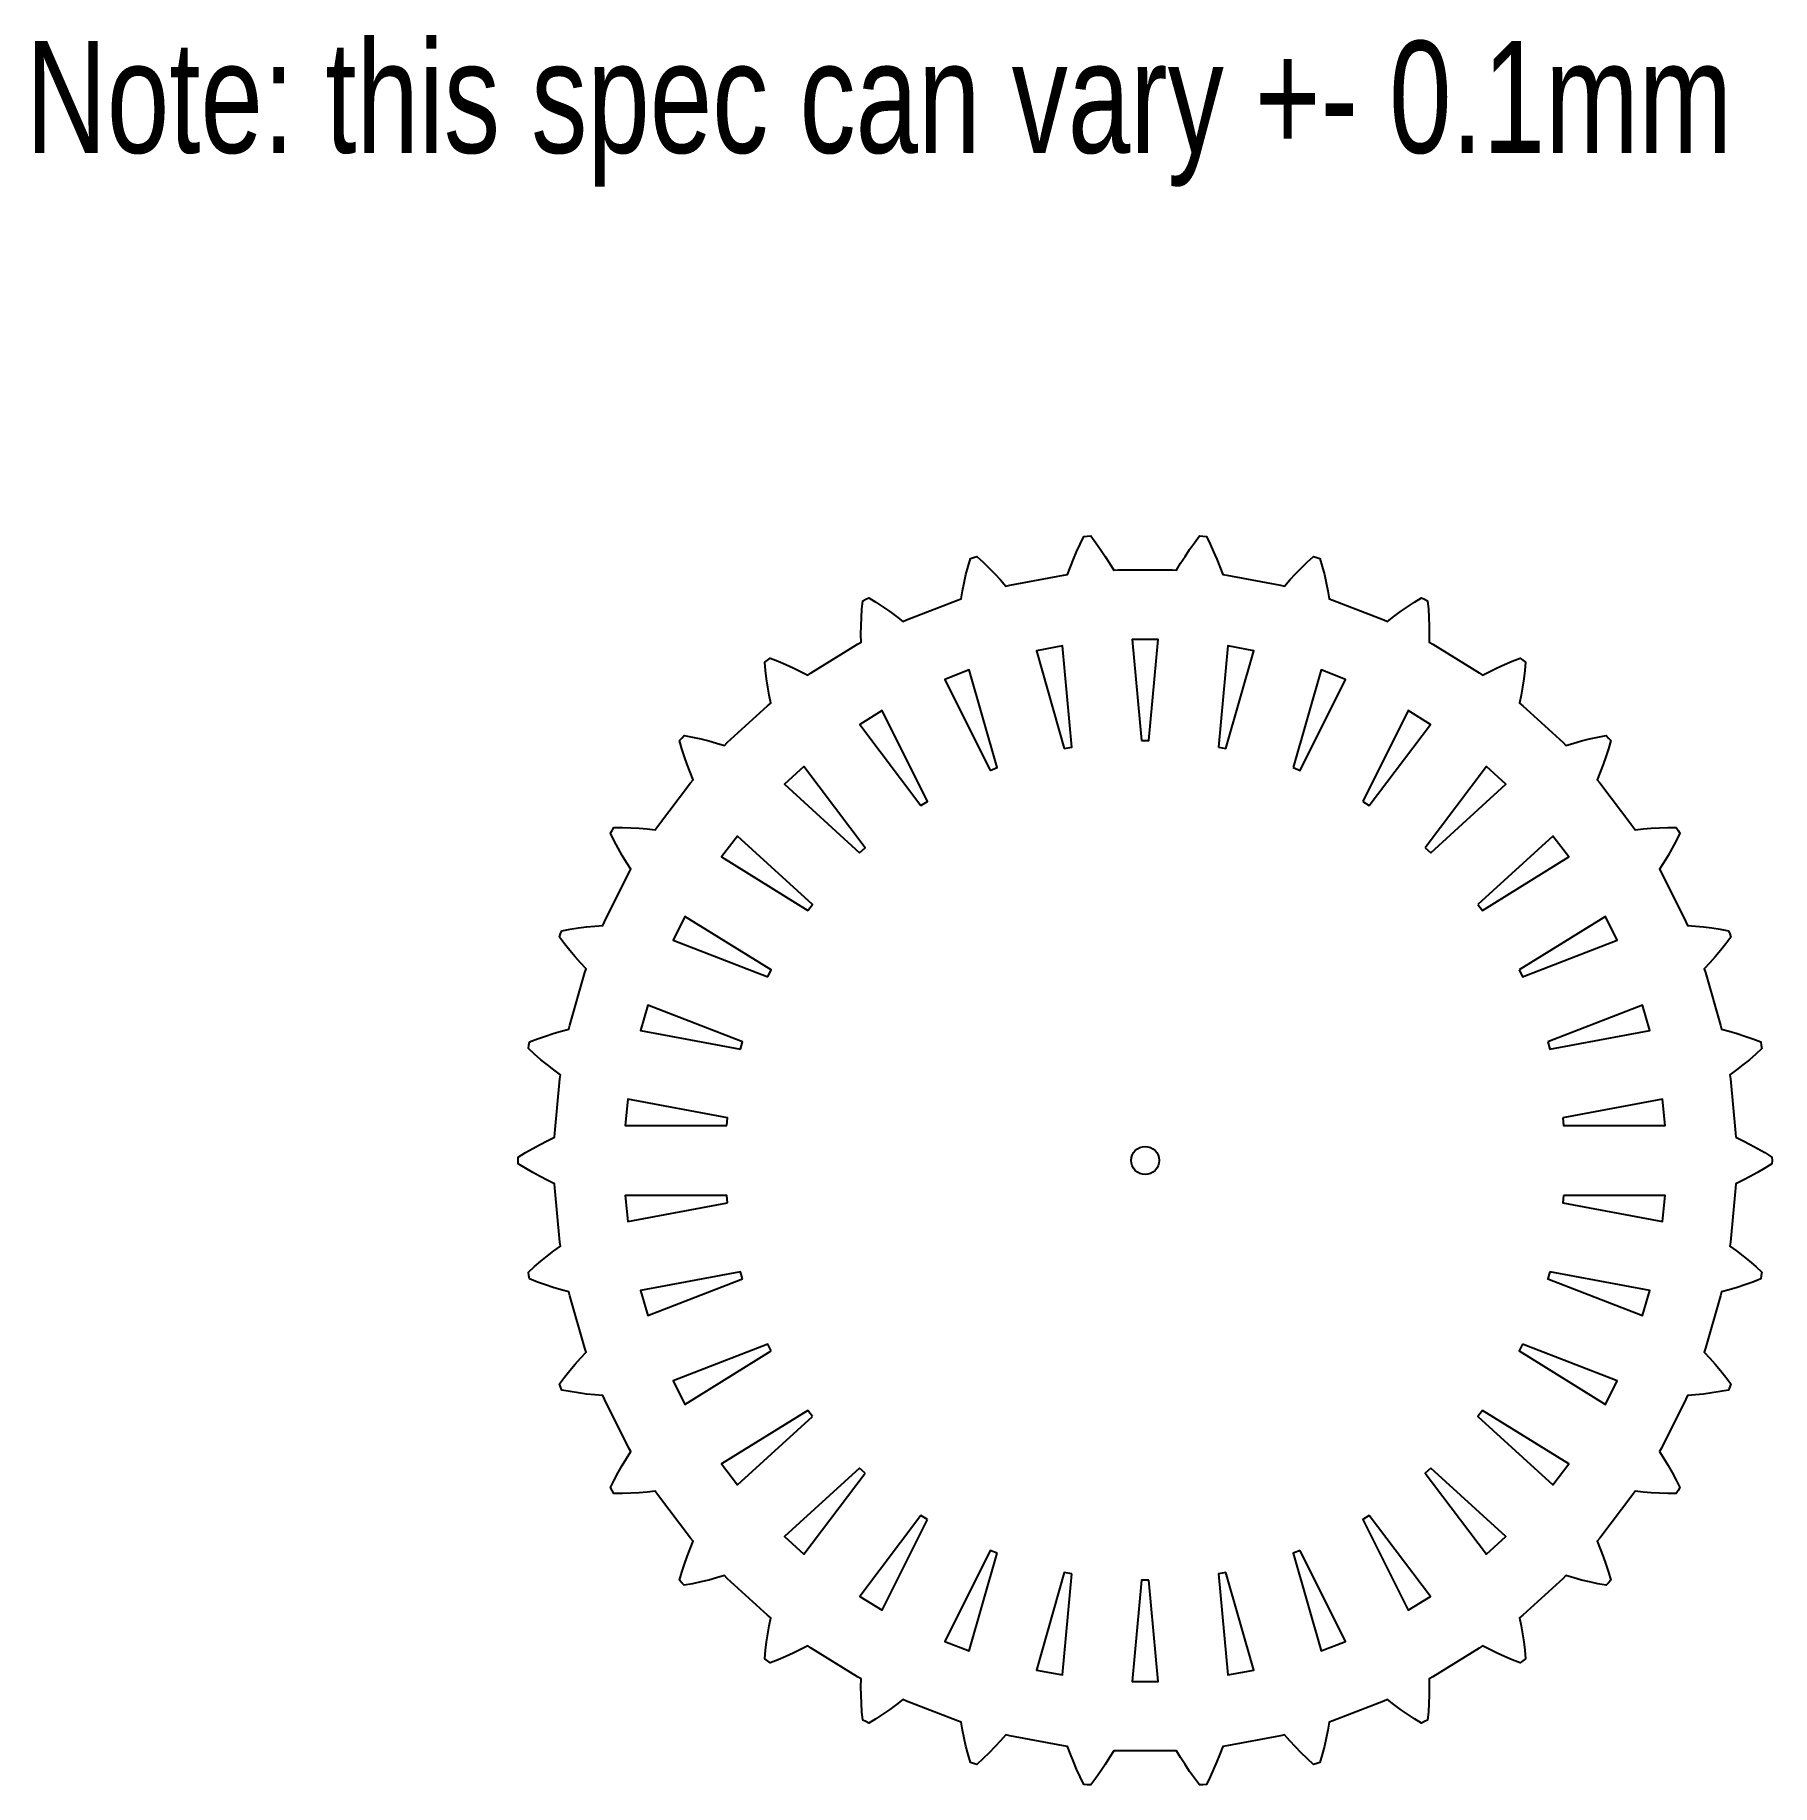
# Model space of a CAD drawing. Header units: millimetres. Extents: x -39.7 to 22.4, y -22.3 to 40.2.
import ezdxf

# ---------------------------------------------------------------- set-up
doc = ezdxf.new("R2010")
doc.units = ezdxf.units.MM
doc.layers.add('Gear68', color=7, linetype='CONTINUOUS')
doc.layers.add('sizes', color=7, linetype='CONTINUOUS', lineweight=0)
doc.styles.get("Standard").update_dxf_attribs({"font": 'txt', "width": 0.75})

msp = doc.modelspace()

# ---------------------------------------------------------------- linework, layer by layer
at = {"layer": 'Gear68', "color": 0}
for points in [[(21.103703, 0.829451), (21.364363, 0.705471), (21.624431, 0.572431), (21.883765, 0.430586), (22.142224, 0.280134), (22.399667, 0.121186), (22.400006, 0), (22.399667, -0.121186), (22.142224, -0.280134), (21.883765, -0.430586), (21.624431, -0.572431), (21.364363, -0.705471), (21.103703, -0.829451), (21.097466, -0.975388), (20.917464, -2.917867), (20.896778, -3.06245), (21.130204, -3.232235), (21.3614, -3.410797), (21.590282, -3.597854), (21.816681, -3.793264), (22.04054, -3.996803), (22.018611, -4.115985), (21.996005, -4.235055), (21.713726, -4.343993), (21.43204, -4.444407), (21.151032, -4.536186), (20.870954, -4.619159), (20.591949, -4.69313), (20.559014, -4.835426), (20.025162, -6.711752), (19.978257, -6.850098), (20.176518, -7.059874), (20.370969, -7.277862), (20.561554, -7.503809), (20.748216, -7.737489), (20.930842, -7.978676), (20.88738, -8.091819), (20.843296, -8.204708), (20.545806, -8.259911), (20.25046, -8.306844), (19.957373, -8.345424), (19.666825, -8.375537), (19.378986, -8.396986), (19.320454, -8.530816), (18.450899, -10.277094), (18.379384, -10.404461), (18.535735, -10.647087), (18.686808, -10.89708), (18.832632, -11.154212), (18.973179, -11.418203), (19.108392, -11.688854), (19.044864, -11.792091), (18.980771, -11.894961), (18.678229, -11.894566), (18.379271, -11.88641), (18.084094, -11.870492), (17.792954, -11.846673), (17.506075, -11.814895), (17.423948, -11.935686), (16.248324, -13.492452), (16.154626, -13.604494), (16.263733, -13.87173), (16.366292, -14.145232), (16.462389, -14.424773), (16.552023, -14.7101), (16.635222, -15.000986), (16.553801, -15.090789), (16.4719, -15.180141), (16.174579, -15.124148), (15.882197, -15.061212), (15.594979, -14.991306), (15.31318, -14.914428), (15.037026, -14.830439), (14.934099, -14.934099), (13.492452, -16.248324), (13.379732, -16.341259), (13.43787, -16.62399), (13.488444, -16.911687), (13.53154, -17.204126), (13.567212, -17.501052), (13.595548, -17.802296), (13.499028, -17.875589), (13.402112, -17.948374), (13.120116, -17.838702), (12.8443, -17.723104), (12.574806, -17.601636), (12.311916, -17.474269), (12.055912, -17.340975), (11.935686, -17.423948), (10.277094, -18.450899), (10.149219, -18.521539), (10.154412, -18.810139), (10.151251, -19.102239), (10.139878, -19.397613), (10.120404, -19.696035), (10.092888, -19.997335), (9.984542, -20.051663), (9.875887, -20.105398), (9.618867, -19.945773), (9.368988, -19.781464), (9.126418, -19.612554), (8.891411, -19.439043), (8.664222, -19.260989), (8.530816, -19.320454), (6.711752, -20.025162), (6.573097, -20.07108), (6.525175, -20.355729), (6.468392, -20.64227), (6.402945, -20.930531), (6.328946, -21.220289), (6.246537, -21.511401), (6.130064, -21.544901), (6.013394, -21.577752), (5.790071, -21.37362), (5.574623, -21.166215), (5.367218, -20.955593), (5.16811, -20.741838), (4.977497, -20.525063), (4.835426, -20.559014), (2.917867, -20.917464), (2.773116, -20.937135), (2.673717, -21.208125), (2.565259, -21.479369), (2.447939, -21.750669), (2.321955, -22.021913), (2.187476, -22.292931), (2.066798, -22.304446), (1.946092, -22.315311), (1.764086, -22.073616), (1.590407, -21.830143), (1.42525, -21.585005), (1.268786, -21.338314), (1.121297, -21.090213), (0.975388, -21.097466), (-0.975388, -21.097466), (-1.121297, -21.090213), (-1.268786, -21.338314), (-1.42525, -21.585005), (-1.590407, -21.830143), (-1.764086, -22.073616), (-1.946092, -22.315311), (-2.066798, -22.304446), (-2.187476, -22.292931), (-2.321955, -22.021913), (-2.447939, -21.750669), (-2.565259, -21.479369), (-2.673717, -21.208125), (-2.773116, -20.937135), (-2.917867, -20.917464), (-4.835426, -20.559014), (-4.977497, -20.525063), (-5.16811, -20.741838), (-5.367218, -20.955593), (-5.574623, -21.166215), (-5.790071, -21.37362), (-6.013394, -21.577752), (-6.130064, -21.544901), (-6.246537, -21.511401), (-6.328946, -21.220289), (-6.402945, -20.930531), (-6.468392, -20.64227), (-6.525175, -20.355729), (-6.573097, -20.07108), (-6.711752, -20.025162), (-8.530816, -19.320454), (-8.664222, -19.260989), (-8.891411, -19.439043), (-9.126418, -19.612554), (-9.368988, -19.781464), (-9.618867, -19.945773), (-9.875887, -20.105398), (-9.984542, -20.051663), (-10.092888, -19.997335), (-10.120404, -19.696035), (-10.139878, -19.397613), (-10.151251, -19.102239), (-10.154412, -18.810139), (-10.149219, -18.521539), (-10.277094, -18.450899), (-11.935686, -17.423948), (-12.055912, -17.340975), (-12.311916, -17.474269), (-12.574806, -17.601636), (-12.8443, -17.723104), (-13.120116, -17.838702), (-13.402112, -17.948374), (-13.499028, -17.875589), (-13.595548, -17.802296), (-13.567212, -17.501052), (-13.53154, -17.204126), (-13.488444, -16.911687), (-13.43787, -16.62399), (-13.379732, -16.341259), (-13.492452, -16.248324), (-14.934099, -14.934099), (-15.037026, -14.830439), (-15.31318, -14.914428), (-15.594979, -14.991306), (-15.882197, -15.061212), (-16.174579, -15.124148), (-16.4719, -15.180141), (-16.553801, -15.090789), (-16.635222, -15.000986), (-16.552023, -14.7101), (-16.462389, -14.424773), (-16.366292, -14.145232), (-16.263733, -13.87173), (-16.154626, -13.604494), (-16.248324, -13.492452), (-17.423948, -11.935686), (-17.506075, -11.814895), (-17.792954, -11.846673), (-18.084094, -11.870492), (-18.379271, -11.88641), (-18.678229, -11.894566), (-18.980771, -11.894961), (-19.044864, -11.792091), (-19.108392, -11.688854), (-18.973179, -11.418203), (-18.832632, -11.154212), (-18.686808, -10.89708), (-18.535735, -10.647087), (-18.379384, -10.404461), (-18.450899, -10.277094), (-19.320454, -8.530816), (-19.378986, -8.396986), (-19.666825, -8.375537), (-19.957373, -8.345424), (-20.25046, -8.306844), (-20.545806, -8.259911), (-20.843296, -8.204708), (-20.88738, -8.091819), (-20.930842, -7.978676), (-20.748216, -7.737489), (-20.561554, -7.503809), (-20.370969, -7.277862), (-20.176518, -7.059874), (-19.978257, -6.850098), (-20.025162, -6.711752), (-20.559014, -4.835426), (-20.591949, -4.69313), (-20.870954, -4.619159), (-21.151032, -4.536186), (-21.43204, -4.444407), (-21.713726, -4.343993), (-21.996005, -4.235055), (-22.018611, -4.115985), (-22.04054, -3.996803), (-21.816681, -3.793264), (-21.590282, -3.597854), (-21.3614, -3.410797), (-21.130204, -3.232235), (-20.896778, -3.06245), (-20.917464, -2.917867), (-21.097466, -0.975388), (-21.103703, -0.829451), (-21.364363, -0.705471), (-21.624431, -0.572431), (-21.883765, -0.430586), (-22.142224, -0.280134), (-22.399667, -0.121186), (-22.400006, 0), (-22.399667, 0.121186), (-22.142224, 0.280134), (-21.883765, 0.430586), (-21.624431, 0.572431), (-21.364363, 0.705471), (-21.103703, 0.829451), (-21.097466, 0.975388), (-20.917464, 2.917867), (-20.896778, 3.06245), (-21.130204, 3.232235), (-21.3614, 3.410797), (-21.590282, 3.597854), (-21.816681, 3.793264), (-22.04054, 3.996803), (-22.018611, 4.115985), (-21.996005, 4.235055), (-21.713726, 4.343993), (-21.43204, 4.444407), (-21.151032, 4.536186), (-20.870954, 4.619159), (-20.591949, 4.69313), (-20.559014, 4.835426), (-20.025162, 6.711752), (-19.978257, 6.850098), (-20.176518, 7.059874), (-20.370969, 7.277862), (-20.561554, 7.503809), (-20.748216, 7.737489), (-20.930842, 7.978676), (-20.88738, 8.091819), (-20.843296, 8.204708), (-20.545806, 8.259911), (-20.25046, 8.306844), (-19.957373, 8.345424), (-19.666825, 8.375537), (-19.378986, 8.396986), (-19.320454, 8.530816), (-18.450899, 10.277094), (-18.379384, 10.404461), (-18.535735, 10.647087), (-18.686808, 10.89708), (-18.832632, 11.154212), (-18.973179, 11.418203), (-19.108392, 11.688854), (-19.044864, 11.792091), (-18.980771, 11.894961), (-18.678229, 11.894566), (-18.379271, 11.88641), (-18.084094, 11.870492), (-17.792954, 11.846673), (-17.506075, 11.814895), (-17.423948, 11.935686), (-16.248324, 13.492452), (-16.154626, 13.604494), (-16.263733, 13.87173), (-16.366292, 14.145232), (-16.462389, 14.424773), (-16.552023, 14.7101), (-16.635222, 15.000986), (-16.553801, 15.090789), (-16.4719, 15.180141), (-16.174579, 15.124148), (-15.882197, 15.061212), (-15.594979, 14.991306), (-15.31318, 14.914428), (-15.037026, 14.830439), (-14.934099, 14.934099), (-13.492452, 16.248324), (-13.379732, 16.341259), (-13.43787, 16.62399), (-13.488444, 16.911687), (-13.53154, 17.204126), (-13.567212, 17.501052), (-13.595548, 17.802296), (-13.499028, 17.875589), (-13.402112, 17.948374), (-13.120116, 17.838702), (-12.8443, 17.723104), (-12.574806, 17.601636), (-12.311916, 17.474269), (-12.055912, 17.340975), (-11.935686, 17.423948), (-10.277094, 18.450899), (-10.149219, 18.521539), (-10.154412, 18.810139), (-10.151251, 19.102239), (-10.139878, 19.397613), (-10.120404, 19.696035), (-10.092888, 19.997335), (-9.984542, 20.051663), (-9.875887, 20.105398), (-9.618867, 19.945773), (-9.368988, 19.781464), (-9.126418, 19.612554), (-8.891411, 19.439043), (-8.664222, 19.260989), (-8.530816, 19.320454), (-6.711752, 20.025162), (-6.573097, 20.07108), (-6.525175, 20.355729), (-6.468392, 20.64227), (-6.402945, 20.930531), (-6.328946, 21.220289), (-6.246537, 21.511401), (-6.130064, 21.544901), (-6.013394, 21.577752), (-5.790071, 21.37362), (-5.574623, 21.166215), (-5.367218, 20.955593), (-5.16811, 20.741838), (-4.977497, 20.525063), (-4.835426, 20.559014), (-2.917867, 20.917464), (-2.773116, 20.937135), (-2.673717, 21.208125), (-2.565259, 21.479369), (-2.447939, 21.750669), (-2.321955, 22.021913), (-2.187476, 22.292931), (-2.066798, 22.304446), (-1.946092, 22.315311), (-1.764086, 22.073616), (-1.590407, 21.830143), (-1.42525, 21.585005), (-1.268786, 21.338314), (-1.121297, 21.090213), (-0.975388, 21.097466), (0.975388, 21.097466), (1.121297, 21.090213), (1.268786, 21.338314), (1.42525, 21.585005), (1.590407, 21.830143), (1.764086, 22.073616), (1.946092, 22.315311), (2.066798, 22.304446), (2.187476, 22.292931), (2.321955, 22.021913), (2.447939, 21.750669), (2.565259, 21.479369), (2.673717, 21.208125), (2.773116, 20.937135), (2.917867, 20.917464), (4.835426, 20.559014), (4.977497, 20.525063), (5.16811, 20.741838), (5.367218, 20.955593), (5.574623, 21.166215), (5.790071, 21.37362), (6.013394, 21.577752), (6.130064, 21.544901), (6.246537, 21.511401), (6.328946, 21.220289), (6.402945, 20.930531), (6.468392, 20.64227), (6.525175, 20.355729), (6.573097, 20.07108), (6.711752, 20.025162), (8.530816, 19.320454), (8.664222, 19.260989), (8.891411, 19.439043), (9.126418, 19.612554), (9.368988, 19.781464), (9.618867, 19.945773), (9.875887, 20.105398), (9.984542, 20.051663), (10.092888, 19.997335), (10.120404, 19.696035), (10.139878, 19.397613), (10.151251, 19.102239), (10.154412, 18.810139), (10.149219, 18.521539), (10.277094, 18.450899), (11.935686, 17.423948), (12.055912, 17.340975), (12.311916, 17.474269), (12.574806, 17.601636), (12.8443, 17.723104), (13.120116, 17.838702), (13.402112, 17.948374), (13.499028, 17.875589), (13.595548, 17.802296), (13.567212, 17.501052), (13.53154, 17.204126), (13.488444, 16.911687), (13.43787, 16.62399), (13.379732, 16.341259), (13.492452, 16.248324), (14.934099, 14.934099), (15.037026, 14.830439), (15.31318, 14.914428), (15.594979, 14.991306), (15.882197, 15.061212), (16.174579, 15.124148), (16.4719, 15.180141), (16.553801, 15.090789), (16.635222, 15.000986), (16.552023, 14.7101), (16.462389, 14.424773), (16.366292, 14.145232), (16.263733, 13.87173), (16.154626, 13.604494), (16.248324, 13.492452), (17.423948, 11.935686), (17.506075, 11.814895), (17.792954, 11.846673), (18.084094, 11.870492), (18.379271, 11.88641), (18.678229, 11.894566), (18.980771, 11.894961), (19.044864, 11.792091), (19.108392, 11.688854), (18.973179, 11.418203), (18.832632, 11.154212), (18.686808, 10.89708), (18.535735, 10.647087), (18.379384, 10.404461), (18.450899, 10.277094), (19.320454, 8.530816), (19.378986, 8.396986), (19.666825, 8.375537), (19.957373, 8.345424), (20.25046, 8.306844), (20.545806, 8.259911), (20.843296, 8.204708), (20.88738, 8.091819), (20.930842, 7.978676), (20.748216, 7.737489), (20.561554, 7.503809), (20.370969, 7.277862), (20.176518, 7.059874), (19.978257, 6.850098), (20.025162, 6.711752), (20.559014, 4.835426), (20.591949, 4.69313), (20.870954, 4.619159), (21.151032, 4.536186), (21.43204, 4.444407), (21.713726, 4.343993), (21.996005, 4.235055), (22.018611, 4.115985), (22.04054, 3.996803), (21.816681, 3.793264), (21.590282, 3.597854), (21.3614, 3.410797), (21.130204, 3.232235), (20.896778, 3.06245), (20.917464, 2.917867), (21.097466, 0.975388), (21.103703, 0.829451)], [(-2.888386, 14.719281), (-2.62388, 14.768726), (-2.95883, 18.383409), (-3.881829, 18.21087), (-2.888386, 14.719281)], [(-0.134545, 14.999396), (0.134542, 14.999396), (0.469493, 18.61408), (-0.469493, 18.61408), (-0.134545, 14.999396)], [(2.623878, 14.768726), (2.888383, 14.719281), (3.881826, 18.21087), (2.958827, 18.383409), (2.623878, 14.768726)], [(-5.543867, 13.937918), (-5.29295, 14.035124), (-6.286393, 17.526713), (-7.161972, 17.187512), (-5.543867, 13.937918)], [(5.292947, 14.035124), (5.543864, 13.937918), (7.161969, 17.187512), (6.28639, 17.526713), (5.292947, 14.035124)], [(-8.010557, 12.681916), (-7.781775, 12.823572), (-9.39988, 16.073166), (-10.198223, 15.578853), (-8.010557, 12.681916)], [(7.781772, 12.823572), (8.010555, 12.681916), (10.19822, 15.578853), (9.399877, 16.073166), (7.781772, 12.823572)], [(-10.204458, 10.994046), (-10.0056, 11.175329), (-12.193266, 14.072266), (-12.887186, 13.439675), (-10.204458, 10.994046)], [(10.005598, 11.175329), (10.204456, 10.994046), (12.887183, 13.439675), (12.193263, 14.072266), (10.005598, 11.175329)], [(-12.050859, 8.931788), (-11.888698, 9.146524), (-14.571425, 11.592153), (-15.137291, 10.842825), (-12.050859, 8.931788)], [(11.888695, 9.146524), (12.050856, 8.931788), (15.137288, 10.842825), (14.571422, 11.592153), (11.888695, 9.146524)], [(-13.486882, 6.565368), (-13.366939, 6.806245), (-16.453371, 8.717282), (-16.871913, 7.876736), (-13.486882, 6.565368)], [(13.366937, 6.806245), (13.486879, 6.565368), (16.87191, 7.876736), (16.453368, 8.717282), (13.366937, 6.806245)], [(-14.463625, 3.975372), (-14.389986, 4.234187), (-17.775018, 5.545555), (-18.031984, 4.642414), (-14.463625, 3.975372)], [(14.389983, 4.234187), (14.463622, 3.975372), (18.031981, 4.642414), (17.775015, 5.545555), (14.389983, 4.234187)], [(-14.947827, 1.25), (-14.922998, 1.51794), (-18.491356, 2.184981), (-18.577995, 1.25), (-14.947827, 1.25)], [(14.922996, 1.51794), (14.947826, 1.25), (18.577995, 1.25), (18.491356, 2.184981), (14.922996, 1.51794)], [(-14.922998, -1.51794), (-14.947827, -1.25), (-18.577996, -1.25), (-18.491357, -2.184981), (-14.922998, -1.51794)], [(14.947826, -1.25), (14.922996, -1.51794), (18.491356, -2.184981), (18.577995, -1.25), (14.947826, -1.25)], [(-14.389985, -4.234187), (-14.463624, -3.975372), (-18.031982, -4.642414), (-17.775016, -5.545556), (-14.389985, -4.234187)], [(14.463624, -3.975372), (14.389985, -4.234187), (17.775016, -5.545556), (18.031982, -4.642414), (14.463624, -3.975372)], [(-13.366938, -6.806245), (-13.48688, -6.565368), (-16.871912, -7.876736), (-16.45337, -8.717283), (-13.366938, -6.806245)], [(13.48688, -6.565368), (13.366938, -6.806245), (16.45337, -8.717283), (16.871912, -7.876736), (13.48688, -6.565368)], [(-11.888696, -9.146524), (-12.050858, -8.931788), (-15.137289, -10.842825), (-14.571423, -11.592153), (-11.888696, -9.146524)], [(12.050858, -8.931788), (11.888696, -9.146524), (14.571423, -11.592153), (15.137289, -10.842825), (12.050858, -8.931788)], [(-10.005599, -11.175329), (-10.204457, -10.994046), (-12.887184, -13.439675), (-12.193265, -14.072266), (-10.005599, -11.175329)], [(10.204457, -10.994046), (10.005599, -11.175329), (12.193265, -14.072266), (12.887184, -13.439675), (10.204457, -10.994046)], [(-7.781773, -12.823572), (-8.010556, -12.681916), (-10.198221, -15.578853), (-9.399879, -16.073166), (-7.781773, -12.823572)], [(8.010556, -12.681916), (7.781773, -12.823572), (9.399879, -16.073166), (10.198221, -15.578853), (8.010556, -12.681916)], [(-5.292949, -14.035124), (-5.543865, -13.937918), (-7.161971, -17.187512), (-6.286392, -17.526713), (-5.292949, -14.035124)], [(5.543865, -13.937918), (5.292949, -14.035124), (6.286392, -17.526713), (7.161971, -17.187512), (5.543865, -13.937918)], [(-2.623879, -14.768726), (-2.888385, -14.719281), (-3.881828, -18.21087), (-2.958829, -18.383409), (-2.623879, -14.768726)], [(0.134544, -14.999397), (-0.134544, -14.999397), (-0.469493, -18.61408), (0.469493, -18.61408), (0.134544, -14.999397)], [(2.888385, -14.719281), (2.623879, -14.768726), (2.958829, -18.383409), (3.881828, -18.21087), (2.888385, -14.719281)]]:
    msp.add_lwpolyline(points, dxfattribs=at)
at = {"layer": 'Gear68'}
msp.add_circle((0, 0), 0.5, dxfattribs=at)

# ---------------------------------------------------------------- texts
at = {"layer": 'sizes', "insert": (-40, 40), "char_height": 4, "width": 100, "attachment_point": 1}
msp.add_mtext('Note: this spec can vary +- 0.1mm', dxfattribs=at)

doc.saveas('drawing.dxf')
